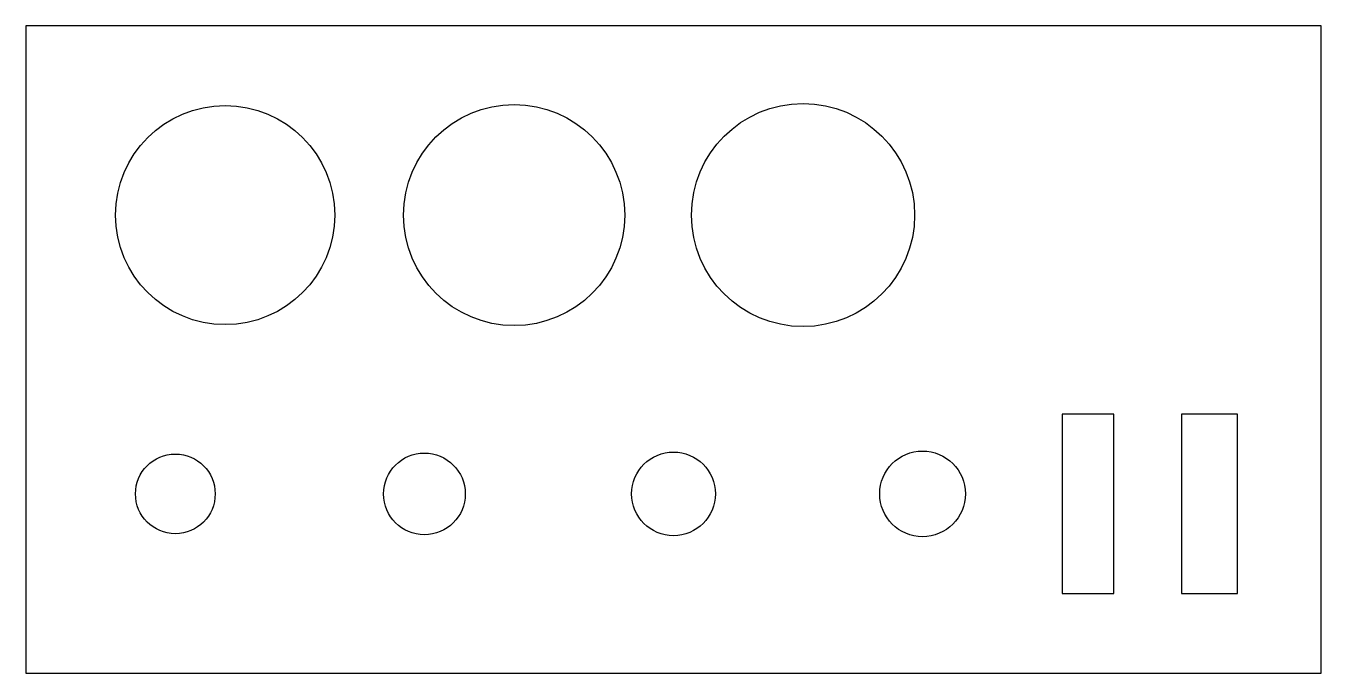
# Model space of a CAD drawing. Header units: millimetres. Extents: x 0 to 130, y 0 to 65.
import ezdxf

# ---------------------------------------------------------------- set-up
doc = ezdxf.new("R2010")
doc.units = ezdxf.units.MM

msp = doc.modelspace()

# ---------------------------------------------------------------- linework, layer by layer
at = {"layer": 'CUT'}
for p, q in [((130, 65), (0, 65)), ((0, 65), (0, 0)), ((130, 0), (130, 65)), ((109.2, 26), (104, 26)), ((104, 26), (104, 8)), ((109.2, 8), (109.2, 26)), ((121.6, 26), (116, 26)), ((116, 26), (116, 8)), ((121.6, 8), (121.6, 26)), ((104, 8), (109.2, 8)), ((116, 8), (121.6, 8)), ((0, 0), (130, 0))]:
    msp.add_line(p, q, dxfattribs=at)
for centre, radius in [((78, 46), 11.2), ((20, 46), 11), ((49, 46), 11.1), ((40, 18), 4.1), ((65, 18), 4.2), ((90, 18), 4.3), ((15, 18), 4)]:
    msp.add_circle(centre, radius, dxfattribs=at)

doc.saveas('drawing.dxf')
